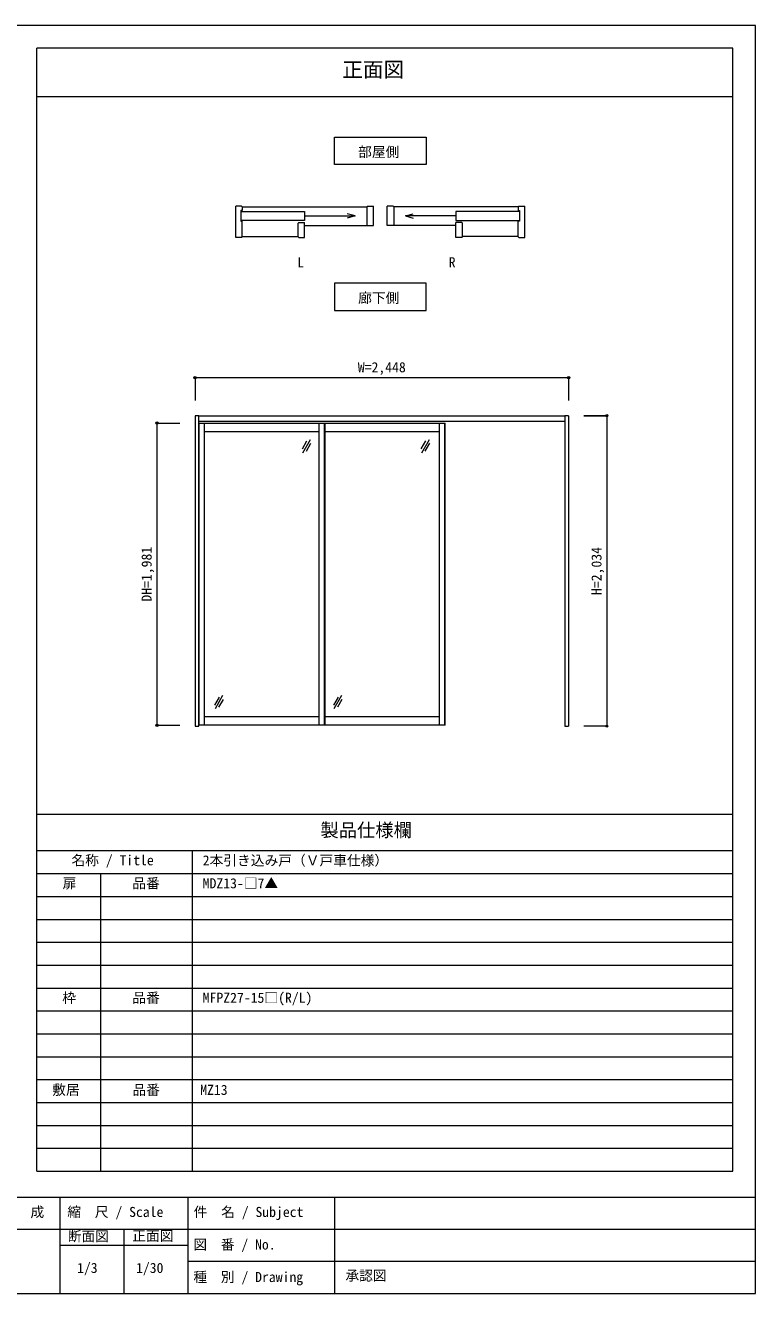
# Model space of a CAD drawing. Units: millimetres on the paper, enlarged 5 times, with parts at other scales. Extents: x -992 to 1008, y -685 to 700.
# Drawn here: x 210 to 1008, y -685 to 700 of the extents above; entities that cross this region are included whole.
import ezdxf
from ezdxf.enums import TextEntityAlignment as Align

# ---------------------------------------------------------------- set-up
doc = ezdxf.new("R2010")
doc.units = ezdxf.units.MM
doc.header["$LTSCALE"] = 5
doc.header["$PDMODE"] = 32
doc.header["$PDSIZE"] = 2.5
for name, color, linetype, lineweight in [('1-0_H-SYM', 7, 'Continuous', 20), ('1-1_0', 7, 'Continuous', 20), ('3-0', 7, 'Continuous', 20)]:
    doc.layers.add(name, color=color, linetype=linetype, lineweight=lineweight)
doc.styles.add('ＭＳ ゴシック', font='')
doc.styles.get('ＭＳ ゴシック').set_extended_font_data('MS Gothic')

msp = doc.modelspace()

# ---------------------------------------------------------------- linework, layer by layer
at = {"layer": '1-0_H-SYM'}
for p, q in [((222.5, -161.25), (222.5, 675)), ((222.5, -201.25), (982.5, -201.25))]:
    msp.add_line(p, q, dxfattribs=at)
at = {"layer": '1-1_0'}
for p, q in [((982.5, 675), (222.5, 675)), ((982.5, -551.25), (982.5, 675)), ((222.5, 622.5), (982.5, 622.5)), ((982.5, -161.25), (982.5, 622.5)), ((222.5, -551.25), (222.5, -161.25)), ((222.5, -161.25), (982.5, -161.25)), ((222.5, -161.25), (982.5, -161.25)), ((392.5, -551.25), (392.5, -201.25)), ((222.5, -226.25), (982.5, -226.25)), ((292.5, -551.25), (292.5, -226.25)), ((222.5, -251.25), (982.5, -251.25)), ((222.5, -276.25), (982.5, -276.25)), ((222.5, -301.25), (982.5, -301.25)), ((222.5, -326.25), (982.5, -326.25)), ((222.5, -351.25), (982.5, -351.25)), ((222.5, -376.25), (982.5, -376.25)), ((222.5, -401.25), (982.5, -401.25)), ((222.5, -426.25), (982.5, -426.25)), ((222.5, -451.25), (982.5, -451.25)), ((222.5, -476.25), (982.5, -476.25)), ((222.5, -501.25), (982.5, -501.25)), ((222.5, -526.25), (982.5, -526.25)), ((222.5, -551.25), (982.5, -551.25)), ((1007.5, -580), (-992.5, -580)), ((247.5, -580), (247.5, -685)), ((387.5, -580), (387.5, -685)), ((547.5, -580), (547.5, -685)), ((1007.5, -615), (-587.5, -615)), ((317.5, -615), (317.5, -685)), ((387.5, -632.5), (247.5, -632.5)), ((1007.5, -650), (387.5, -650))]:
    msp.add_line(p, q, dxfattribs=at)
msp.add_lwpolyline([(-992.5, -685), (1007.5, -685), (1007.5, 700), (-992.5, 700)], close=True, dxfattribs=at)
msp.add_lwpolyline([(222.5, -161.25), (222.5, 622.5), (982.5, 622.5)], dxfattribs=at)
at = {"layer": '3-0'}
for p, q in [((446.179, 502.594), (439.729, 502.594)), ((439.729, 468.394), (439.729, 502.594)), ((446.929, 501.694), (582.829, 501.694)), ((582.829, 501.844), (582.829, 481.294)), ((590.029, 481.294), (590.029, 502.594)), ((605.029, 481.294), (605.029, 502.594)), ((612.229, 501.844), (612.229, 481.294)), ((748.129, 501.694), (612.229, 501.694)), ((748.879, 502.594), (755.329, 502.594)), ((755.329, 468.394), (755.329, 502.594)), ((445.429, 497.794), (445.429, 486.019)), ((446.929, 497.794), (445.429, 497.794)), ((445.429, 496.894), (514.935, 496.894)), ((514.935, 486.994), (445.429, 486.994)), ((445.429, 486.019), (446.929, 486.019)), ((514.935, 496.894), (514.935, 486.994)), ((514.935, 491.944), (570.104, 491.944)), ((570.104, 491.944), (561.41, 494.273)), ((570.104, 491.944), (561.41, 489.614)), ((624.955, 491.944), (633.648, 494.273)), ((624.955, 491.944), (633.648, 489.614)), ((680.124, 491.944), (624.955, 491.944)), ((749.629, 496.894), (680.124, 496.894)), ((680.124, 496.894), (680.124, 486.994)), ((680.124, 486.994), (749.629, 486.994)), ((748.129, 497.794), (749.629, 497.794)), ((749.629, 486.019), (748.129, 486.019)), ((749.629, 497.794), (749.629, 486.019)), ((514.935, 468.394), (514.935, 484.594)), ((514.935, 481.294), (590.029, 481.294)), ((680.124, 481.294), (605.029, 481.294)), ((680.124, 468.394), (680.124, 484.594)), ((446.179, 468.394), (439.729, 468.394)), ((446.929, 469.294), (507.735, 469.294)), ((748.129, 469.294), (687.324, 469.294)), ((748.879, 468.394), (755.329, 468.394)), ((395.314, 315.373), (395.314, 290.373)), ((395.314, 315.373), (803.314, 315.373)), ((803.314, 315.373), (803.314, 290.373)), ((353.647, 265.706), (378.647, 265.706)), ((353.647, 265.706), (353.647, -64.294)), ((399.314, 273.706), (395.314, 273.706)), ((395.314, 273.706), (395.314, -65.294)), ((399.314, 273.706), (799.314, 273.706)), ((399.314, -65.294), (399.314, 273.706)), ((399.314, 267.706), (799.314, 267.706)), ((399.814, 265.706), (668.481, 265.706)), ((399.814, -64.294), (399.814, 265.706)), ((405.647, -64.294), (405.647, 265.706)), ((530.981, -64.294), (530.981, 265.706)), ((536.814, -64.294), (536.814, 265.706)), ((537.314, -64.294), (537.314, 265.706)), ((662.147, -64.294), (662.147, 265.706)), ((667.981, -64.294), (667.981, 265.706)), ((668.481, -64.294), (668.481, 265.706)), ((803.314, 273.706), (799.314, 273.706)), ((799.314, 273.706), (799.314, -65.294)), ((803.314, 273.706), (803.314, -65.294)), ((819.981, 273.706), (844.981, 273.706)), ((844.981, 273.706), (819.981, 273.706)), ((844.981, 273.706), (844.981, -65.294)), ((405.647, 256.539), (530.981, 256.539)), ((537.314, 256.539), (662.147, 256.539)), ((512.533, 237.453), (517.533, 246.113)), ((513.032, 233.316), (521.365, 247.75)), ((516.863, 234.953), (521.863, 243.613)), ((642.367, 237.453), (647.367, 246.113)), ((642.865, 233.316), (651.198, 247.75)), ((646.697, 234.953), (651.697, 243.613)), ((421.598, -33.541), (416.598, -42.201)), ((425.43, -31.904), (417.096, -46.338)), ((425.928, -36.041), (420.928, -44.701)), ((551.431, -33.541), (546.431, -42.201)), ((555.263, -31.904), (546.93, -46.338)), ((555.761, -36.041), (550.761, -44.701)), ((530.981, -55.127), (405.647, -55.127)), ((662.147, -55.127), (537.314, -55.127)), ((353.647, -64.294), (378.647, -64.294)), ((395.314, -65.294), (399.314, -65.294)), ((668.481, -64.294), (399.814, -64.294)), ((799.314, -65.294), (803.314, -65.294)), ((844.981, -65.294), (819.981, -65.294))]:
    msp.add_line(p, q, dxfattribs=at)
for points in [[(547.529, 577.966), (647.529, 577.966), (647.529, 547.966), (547.529, 547.966)], [(547.529, 388.623), (647.529, 388.623), (647.529, 418.623), (547.529, 418.623)]]:
    msp.add_lwpolyline(points, close=True, dxfattribs=at)
for points in [[(446.179, 502.594), (446.929, 501.844), (446.929, 497.794)], [(582.829, 501.844), (583.579, 502.594), (590.029, 502.594)], [(612.229, 501.844), (611.479, 502.594), (605.029, 502.594)], [(748.879, 502.594), (748.129, 501.844), (748.129, 497.794)], [(446.179, 468.394), (446.929, 469.144), (446.929, 486.019)], [(748.879, 468.394), (748.129, 469.144), (748.129, 486.019)], [(507.735, 469.144), (507.735, 483.844), (508.485, 484.594), (514.935, 484.594)], [(687.324, 469.144), (687.324, 483.844), (686.574, 484.594), (680.124, 484.594)], [(507.735, 469.144), (508.485, 468.394), (514.935, 468.394)], [(687.324, 469.144), (686.574, 468.394), (680.124, 468.394)]]:
    msp.add_lwpolyline(points, dxfattribs=at)
at = {"layer": '3-0', "color": 3}
for p in [(395.314, 315.373), (803.314, 315.373), (353.647, 265.706), (844.981, 273.706), (353.647, -64.294), (844.981, -65.294)]:
    msp.add_point(p, dxfattribs=at)

# ---------------------------------------------------------------- texts
at = {"layer": '1-1_0', "style": 'ＭＳ ゴシック'}
for s, height, p in [('正面図', 16.5, (556.119, 638.489)), ('製品仕様欄', 14.66, (532.198, -190.536)), ('名称 / Title', 11, (260.32, -220.528)), ('2本引き込み戸（Ｖ戸車仕様）', 11, (403.667, -220.682)), ('扉', 11, (250.667, -245.682)), ('品番', 11, (326.833, -245.682)), ('MDZ13-□7▲', 11, (403.667, -245.682)), ('枠', 11, (250.333, -370.682)), ('品番', 11, (326.833, -370.682)), ('MFPZ27-15□(R/L)', 11, (403.667, -370.682)), ('敷居', 11, (239.325, -471.18)), ('品番', 11, (326.875, -471.25)), ('MZ13', 11, (400.928, -471.25)), ('作\u3000成', 11, (185.583, -604.606)), ('縮\u3000尺 / Scale', 11, (255.842, -604.606)), ('件\u3000名 / Subject', 11, (393.805, -604.618)), ('断面図', 11, (256.272, -631.073)), ('正面図', 11, (326.67, -630.718)), ('図\u3000番 / No.', 11, (393.387, -640.175)), ('1/3', 11, (266.458, -665.724)), ('1/30', 11, (330.833, -665.724)), ('種\u3000別 / Drawing', 11, (393.472, -675.643)), ('承認図', 11, (559.516, -674.048))]:
    msp.add_text(s, height=height, dxfattribs=at).set_placement(p, align=Align.BOTTOM_LEFT)
at = {"layer": '3-0', "style": 'ＭＳ ゴシック'}
for s, p in [('部屋側', (573.399, 552.966)), ('L', (506.959, 432.523)), ('R', (672.259, 432.523)), ('廊下側', (573.399, 393.623)), ('W=2,448', (573.064, 317.873))]:
    msp.add_text(s, height=11, dxfattribs=at).set_placement(p, align=Align.BOTTOM_LEFT)
for s, p in [('DH=1,981', (351.147, 70.706)), ('H=2,034', (842.481, 77.956))]:
    msp.add_text(s, height=11, rotation=90, dxfattribs=at).set_placement(p, align=Align.BOTTOM_LEFT)

doc.saveas('drawing.dxf')
